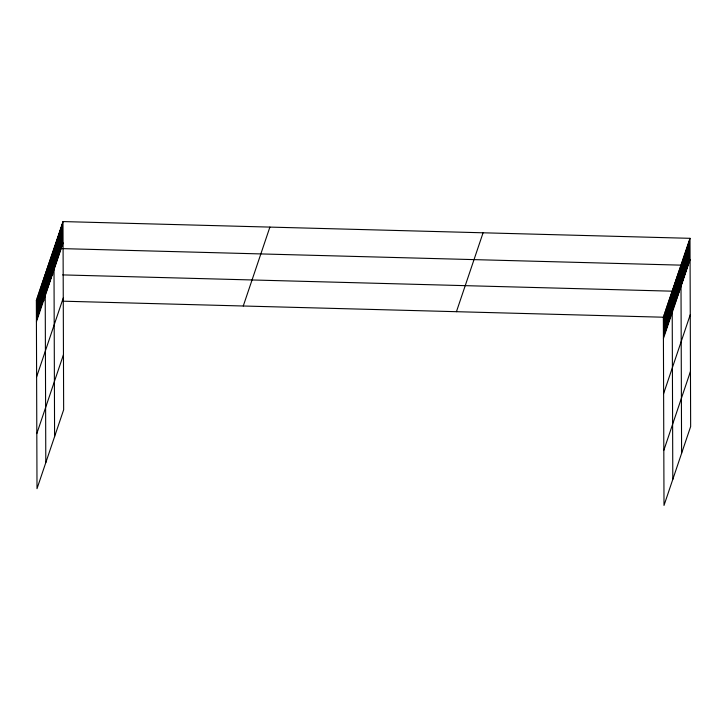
<?xml version="1.0" encoding="UTF-8"?>
<svg xmlns="http://www.w3.org/2000/svg" width="727" height="727" viewBox="0 0 727 727"><rect width="100%" height="100%" fill="white"/><g stroke="black" fill="none" stroke-linecap="round" stroke-linejoin="round"><path stroke-width="1.09" d="M62.995 221.571L63.649 409.783L37.004 488.68L36.35 300.469L62.995 221.571L689.996 238.32L690.65 426.531L664.005 505.429L663.351 317.217L689.996 238.32M36.423 321.788L63.067 242.891M36.614 376.859L63.258 297.961M36.813 433.601L63.458 354.703M243.263 306.003L269.899 227.097M456.438 311.692L483.082 232.794M663.424 338.537L690.068 259.639M663.615 393.607L690.259 314.709M663.815 450.349L690.459 371.452M52.807 274.642L45.147 274.433L45.801 462.645M62.658 274.906L672.139 291.182L672.802 479.393M36.35 300.469L44.011 300.678M62.622 301.178L663.351 317.217M688.987 241.3L689.06 262.62M687.978 244.281L688.051 265.6M686.97 247.262L687.051 268.581M685.97 250.242L686.043 271.562M684.961 253.223L685.034 274.542M683.953 256.204L684.025 277.523M682.944 259.185L683.026 280.504M681.944 262.165L682.017 283.485M681.59 453.357L680.935 265.146L53.934 248.398L54.589 436.6M679.954 268.045L680.036 289.355M678.982 270.935L679.054 292.245M678 273.825L678.082 295.144M677.028 276.723L677.101 298.034M676.046 279.613L676.128 300.923M675.074 282.503L675.147 303.822M674.093 285.402L674.174 306.712M673.12 288.292L673.193 309.602M671.166 294.081L671.239 315.391M670.185 296.97L670.267 318.29M669.213 299.86L669.285 321.18M668.231 302.759L668.313 324.069M667.259 305.649L667.331 326.968M666.277 308.539L666.359 329.858M665.305 311.438L665.378 332.748M664.324 314.328L664.405 335.647M61.986 224.552L62.059 245.871M60.977 227.533L61.059 248.852M59.977 230.514L60.05 251.833M58.969 233.494L59.041 254.813M57.96 236.475L58.033 257.794M56.951 239.456L57.024 260.775M55.952 242.436L56.024 263.756M54.943 245.417L55.016 266.736M52.962 251.297L53.035 272.607M51.98 254.186L52.053 275.497M51.008 257.076L51.081 278.396M50.027 259.975L50.099 281.285M49.054 262.865L49.127 284.175M48.073 265.755L48.146 287.074M47.101 268.654L47.173 289.964M46.119 271.544L46.192 292.854M44.165 277.332L44.238 298.643M43.193 280.222L43.266 301.532M42.211 283.112L42.284 304.431M41.239 286.011L41.312 307.321M40.258 288.901L40.33 310.22M39.285 291.791L39.358 313.11M38.304 294.689L38.377 316M37.331 297.579L37.404 318.899"/></g></svg>
